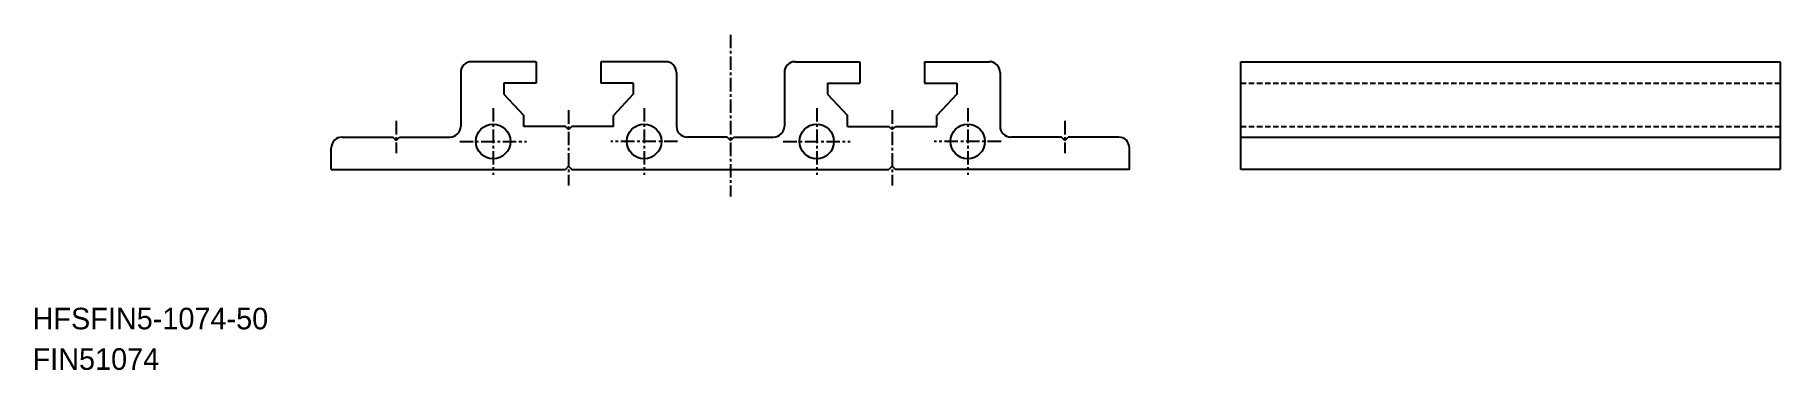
# Model space of a CAD drawing. Extents: x 0 to 162, y 0 to 31.
import ezdxf

# ---------------------------------------------------------------- set-up
doc = ezdxf.new("R2010")
doc.units = 0
doc.linetypes.add('CENTER', pattern=[2, 1.25, -0.25, 0.25, -0.25])
doc.linetypes.add('DASHED', pattern=[0.75, 0.5, -0.25])
doc.layers.get('0').update_dxf_attribs({"linetype": 'CONTINUOUS'})
doc.layers.add('CENTER', color=1, linetype='CENTER')

msp = doc.modelspace()

# ---------------------------------------------------------------- linework, layer by layer
at = {"color": 7, "linetype": 'CONTINUOUS'}
for p, q in [((39.7, 27.6), (39.7, 22.6)), ((46.7, 28.6), (40.7, 28.6)), ((46.7, 28.6), (46.7, 26.6)), ((52.7, 28.6), (52.7, 26.6)), ((58.7, 28.6), (52.7, 28.6)), ((59.7, 27.6), (59.7, 22.6)), ((69.7, 27.6), (69.7, 22.6)), ((70.7, 28.6), (76.7, 28.6)), ((76.7, 28.6), (76.7, 26.6)), ((82.7, 28.6), (88.7, 28.6)), ((82.7, 28.6), (82.7, 26.6)), ((89.7, 27.6), (89.7, 22.6)), ((112.02, 28.6), (162.02, 28.6)), ((112.02, 18.6), (112.02, 28.6)), ((162.02, 28.6), (162.02, 18.6)), ((46.7, 26.6), (43.7, 26.6)), ((43.7, 26.6), (43.7, 25.6)), ((55.7, 26.6), (52.7, 26.6)), ((55.7, 26.6), (55.7, 25.6)), ((73.7, 26.6), (76.7, 26.6)), ((73.7, 26.6), (73.7, 25.6)), ((82.7, 26.6), (85.7, 26.6)), ((85.7, 26.6), (85.7, 25.6)), ((43.7, 25.6), (45.55, 23.6)), ((55.7, 25.6), (53.85, 23.6)), ((73.7, 25.6), (75.55, 23.6)), ((85.7, 25.6), (83.85, 23.6)), ((45.55, 22.6), (45.55, 23.6)), ((53.85, 22.6), (53.85, 23.6)), ((75.55, 22.6), (75.55, 23.6)), ((83.85, 22.6), (83.85, 23.6)), ((28.7, 21.6), (33.39, 21.6)), ((33.7, 21.29), (33.39, 21.6)), ((33.7, 21.29), (34.01, 21.6)), ((34.01, 21.6), (38.7, 21.6)), ((49.4, 22.6), (45.55, 22.6)), ((49.7, 22.3), (49.4, 22.6)), ((49.7, 22.3), (50, 22.6)), ((53.85, 22.6), (50, 22.6)), ((64.39, 21.6), (60.7, 21.6)), ((64.7, 21.29), (64.39, 21.6)), ((64.7, 21.29), (65.01, 21.6)), ((65.01, 21.6), (68.7, 21.6)), ((75.55, 22.6), (79.4, 22.6)), ((79.7, 22.3), (79.4, 22.6)), ((79.7, 22.3), (80, 22.6)), ((80, 22.6), (83.85, 22.6)), ((95.39, 21.6), (90.7, 21.6)), ((95.7, 21.29), (95.39, 21.6)), ((95.7, 21.29), (96.01, 21.6)), ((100.7, 21.6), (96.01, 21.6)), ((112.02, 21.6), (162.02, 21.6)), ((27.7, 18.6), (27.7, 20.6)), ((101.7, 18.6), (101.7, 20.6)), ((27.7, 18.6), (49.4, 18.6)), ((49.7, 18.9), (49.4, 18.6)), ((49.7, 18.9), (50, 18.6)), ((50, 18.6), (79.4, 18.6)), ((79.7, 18.9), (79.4, 18.6)), ((79.7, 18.9), (80, 18.6)), ((101.7, 18.6), (80, 18.6)), ((162.02, 18.6), (112.02, 18.6))]:
    msp.add_line(p, q, dxfattribs=at)
at = {"color": 3, "linetype": 'DASHED'}
for p, q in [((112.02, 26.6), (162.02, 26.6)), ((112.02, 22.6), (162.02, 22.6))]:
    msp.add_line(p, q, dxfattribs=at)
at = {"color": 7, "linetype": 'CONTINUOUS'}
for centre in [(42.7, 21.2), (56.7, 21.2), (72.7, 21.2), (86.7, 21.2)]:
    msp.add_circle(centre, 1.6, dxfattribs=at)
for centre, start, end in [((40.7, 27.6), 90, 180), ((58.7, 27.6), 0, 90), ((70.7, 27.6), 90, 180), ((88.7, 27.6), 0, 90), ((28.7, 20.6), 90, 180), ((38.7, 22.6), 270, 0), ((60.7, 22.6), 180, 270), ((68.7, 22.6), 270, 0), ((90.7, 22.6), 180, 270), ((100.7, 20.6), 0, 90)]:
    msp.add_arc(centre, 1, start, end, dxfattribs=at)
at = {"layer": 'CENTER', "color": 1, "linetype": 'CENTER'}
for p, q in [((64.7, 31.1), (64.7, 16.1)), ((42.7, 24.3), (42.7, 18.1)), ((56.7, 24.3), (56.7, 18.1)), ((72.7, 24.3), (72.7, 18.1)), ((86.7, 24.3), (86.7, 18.1)), ((33.7, 23.1), (33.7, 20.1)), ((49.7, 24.1), (49.7, 17.1)), ((79.7, 24.1), (79.7, 17.1)), ((95.7, 23.1), (95.7, 20.1)), ((39.6, 21.2), (45.8, 21.2)), ((59.8, 21.2), (53.6, 21.2)), ((69.6, 21.2), (75.8, 21.2)), ((89.8, 21.2), (83.6, 21.2))]:
    msp.add_line(p, q, dxfattribs=at)

# ---------------------------------------------------------------- texts
at = {"color": 7, "linetype": 'CONTINUOUS'}
for s, p in [('HFSFIN5-1074-50', (0, 3.76)), ('FIN51074', (0, 0))]:
    msp.add_text(s, height=2, dxfattribs=at).set_placement(p)

doc.saveas('drawing.dxf')
